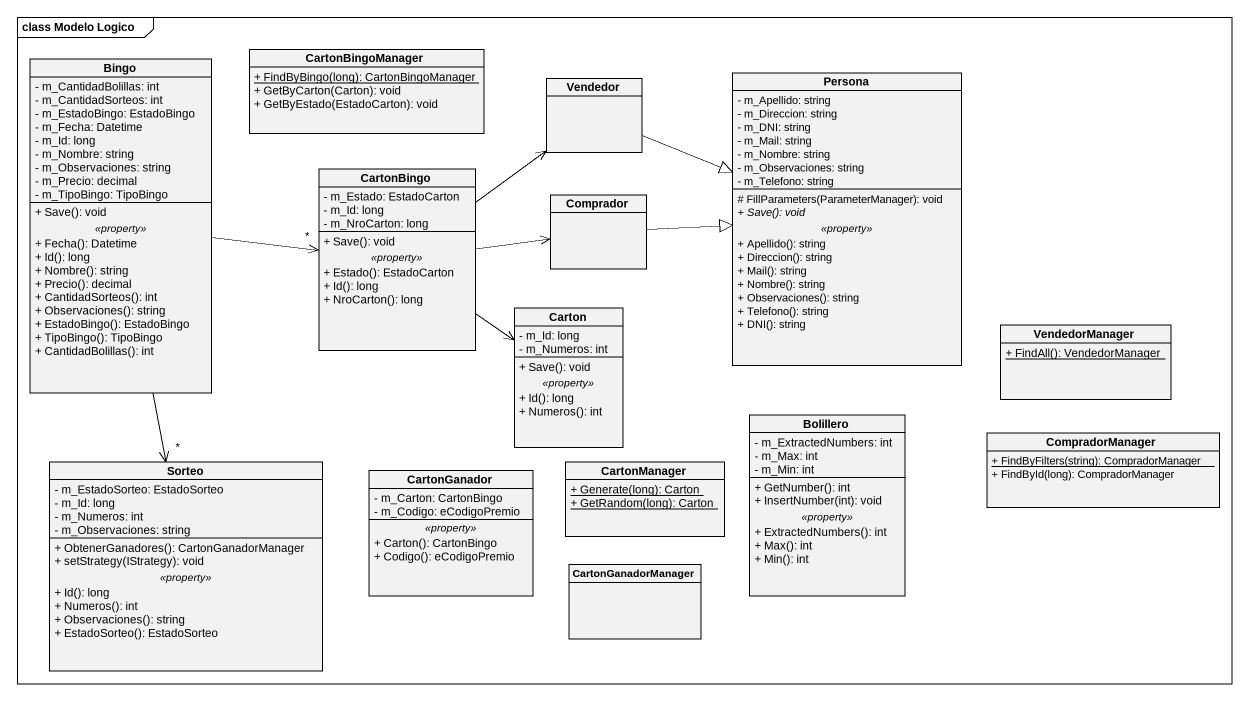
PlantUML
@startuml
mainframe class Modelo Logico
hide circle
hide empty members
skinparam classAttributeIconSize 0
class CartonBingoManager {
  {static} + FindByBingo(long): CartonBingoManager
  + GetByCarton(Carton): void
  + GetByEstado(EstadoCarton): void
}
class Bingo {
  - m_CantidadBolillas: int
  - m_CantidadSorteos: int
  - m_EstadoBingo: EstadoBingo
  - m_Fecha: Datetime
  - m_Id: long
  - m_Nombre: string
  - m_Observaciones: string
  - m_Precio: decimal
  - m_TipoBingo: TipoBingo
  --
  + Save(): void
  .. <<property>> ..
  + Fecha(): Datetime
  + Id(): long
  + Nombre(): string
  + Precio(): decimal
  + CantidadSorteos(): int
  + Observaciones(): string
  + EstadoBingo(): EstadoBingo
  + TipoBingo(): TipoBingo
  + CantidadBolillas(): int
}
class Vendedor
class Persona {
  - m_Apellido: string
  - m_Direccion: string
  - m_DNI: string
  - m_Mail: string
  - m_Nombre: string
  - m_Observaciones: string
  - m_Telefono: string
  --
  # FillParameters(ParameterManager): void
  {abstract} + Save(): void
  .. <<property>> ..
  + Apellido(): string
  + Direccion(): string
  + Mail(): string
  + Nombre(): string
  + Observaciones(): string
  + Telefono(): string
  + DNI(): string
}
class CartonBingo {
  - m_Estado: EstadoCarton
  - m_Id: long
  - m_NroCarton: long
  --
  + Save(): void
  .. <<property>> ..
  + Estado(): EstadoCarton
  + Id(): long
  + NroCarton(): long
}
class Comprador
class Carton {
  - m_Id: long
  - m_Numeros: int
  --
  + Save(): void
  .. <<property>> ..
  + Id(): long
  + Numeros(): int
}
class VendedorManager {
  {static} + FindAll(): VendedorManager
}
class Bolillero {
  - m_ExtractedNumbers: int
  - m_Max: int
  - m_Min: int
  --
  + GetNumber(): int
  + InsertNumber(int): void
  .. <<property>> ..
  + ExtractedNumbers(): int
  + Max(): int
  + Min(): int
}
class CompradorManager {
  {static} + FindByFilters(string): CompradorManager
  + FindById(long): CompradorManager
}
class Sorteo {
  - m_EstadoSorteo: EstadoSorteo
  - m_Id: long
  - m_Numeros: int
  - m_Observaciones: string
  --
  + ObtenerGanadores(): CartonGanadorManager
  + setStrategy(IStrategy): void
  .. <<property>> ..
  + Id(): long
  + Numeros(): int
  + Observaciones(): string
  + EstadoSorteo(): EstadoSorteo
}
class CartonGanador {
  - m_Carton: CartonBingo
  - m_Codigo: eCodigoPremio
  .. <<property>> ..
  + Carton(): CartonBingo
  + Codigo(): eCodigoPremio
}
class CartonManager {
  {static} + Generate(long): Carton
  {static} + GetRandom(long): Carton
}
class CartonGanadorManager
Bingo -right-> "*" CartonBingo
Bingo --> "*" Sorteo
Vendedor -right-|> Persona
CartonBingo -up-> Vendedor
CartonBingo -right-> Comprador
CartonBingo --> Carton
Comprador -right-|> Persona
@enduml
